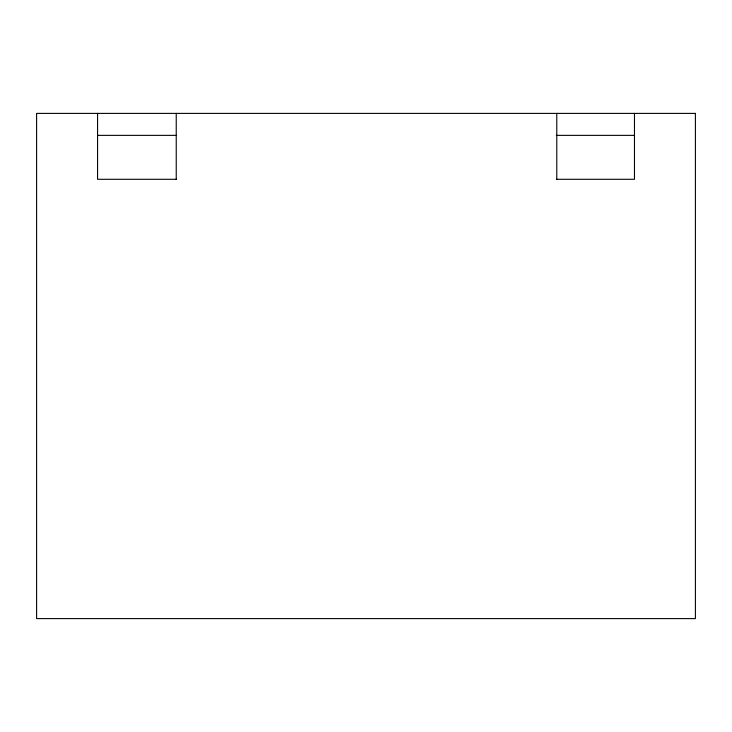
<?xml version="1.0" encoding="UTF-8"?>
<svg xmlns="http://www.w3.org/2000/svg" width="732" height="732" viewBox="0 0 732 732"><rect width="100%" height="100%" fill="white"/><g stroke="black" fill="none" stroke-linecap="round" stroke-linejoin="round"><path stroke-width="1.1" d="M97.566 135.365L176.238 135.365M556.283 135.365L634.479 135.365M176.458 179.294L97.566 179.294L97.566 113.396M556.631 179.294L634.479 179.294L634.479 113.396M556.778 113.396L556.778 179.294M176.238 113.396L176.238 179.294M695.4 113.396L36.6 113.396L36.6 618.604L695.4 618.604L695.4 113.396"/></g></svg>
